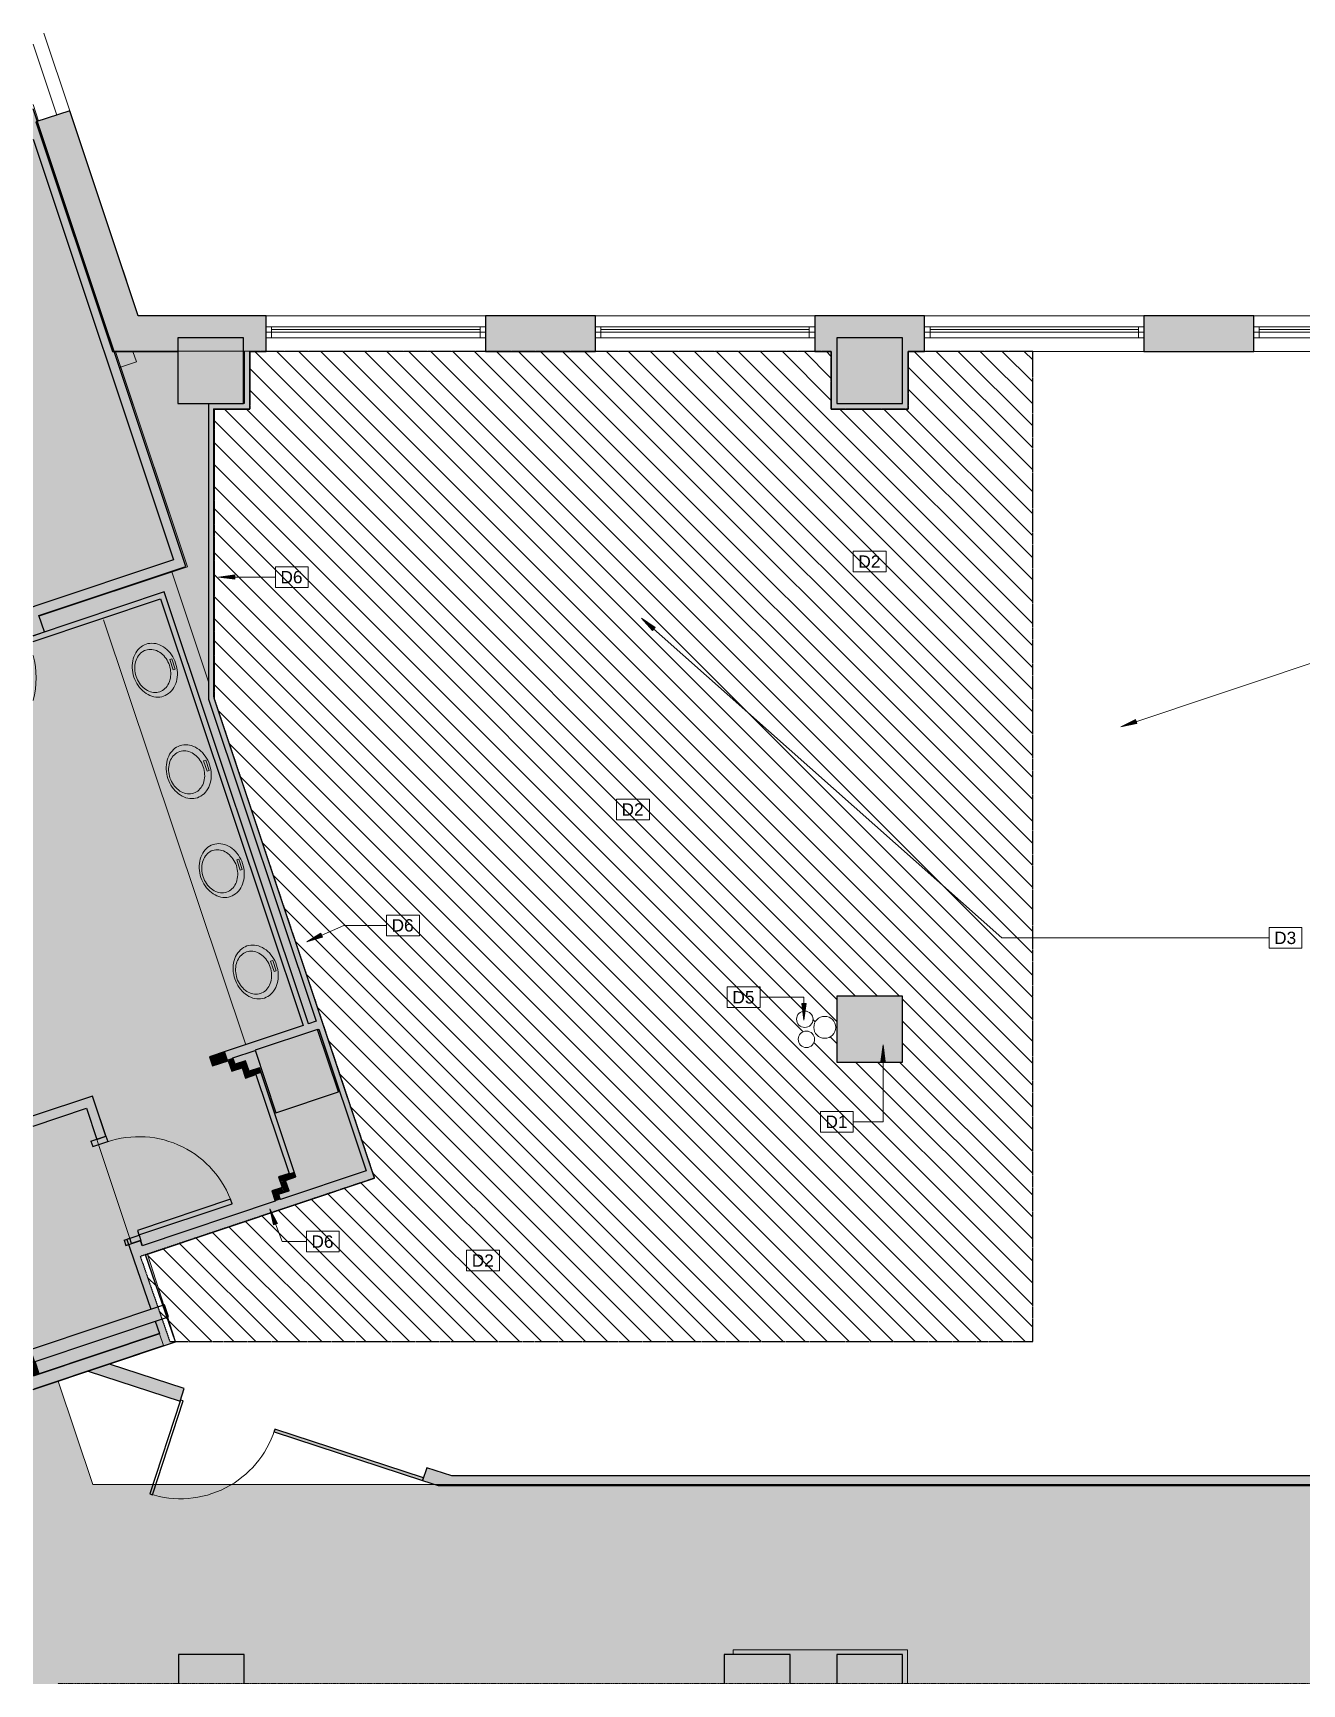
# Model space of a CAD drawing. Header units: inches. Extents: x 628 to 6238, y -345 to 2585.
# Drawn here: x 1026 to 1489, y 821 to 1423 of the extents above; entities that cross this region are included whole.
import ezdxf

# ---------------------------------------------------------------- set-up
doc = ezdxf.new("R2010")
doc.units = ezdxf.units.IN
doc.header["$MEASUREMENT"] = 0
doc.linetypes.add('Dash 1_16_', pattern=[0.125, 0.0625, -0.0625])
doc.linetypes.add('Dash 1_8_', pattern=[0.25, 0.125, -0.125])
for name, color, linetype, lineweight in [('7200-WISCONSIN-AVE-6TH-FLOOR-031418_dwg _2_', 8, 'Continuous', 9), ('A-ANNO-KEYN', 231, 'Continuous', 9), ('A-DETL', 90, 'Continuous', 9), ('A-DETL-GENF', 92, 'Continuous', 9), ('A-DETL-THIN', 151, 'Continuous', 9), ('A-DOOR', 31, 'Continuous', 18), ('A-DOOR-FRAM', 31, 'Continuous', 30), ('A-GLAZ-CURT', 52, 'Continuous', 18), ('A-WALL', 113, 'Continuous', 18), ('A-WALL-PATT', 111, 'Continuous', 18), ('Bb-col', 7, 'Continuous', 9), ('Bb-cor', 7, 'Continuous', 9), ('Bb-fix', 7, 'Continuous', 9), ('Bb-glaz', 7, 'Continuous', 9), ('Bb-mullion', 7, 'Continuous', 9), ('I-WALL', 2, 'Continuous', 18), ('P-SANR-FIXT', 6, 'Continuous', 18), ('Propidex Polylines', 7, 'Continuous', 9), ('S-COLS', 52, 'Continuous', 18)]:
    doc.layers.add(name, color=color, linetype=linetype, lineweight=lineweight)
doc.styles.add('Arial_2', font='arial.ttf', dxfattribs={"height": 4.5})
pattern_1 = [(135, (-1920.583, 0), (-4.006467, -4.006467), [])]

# ---------------------------------------------------------------- blocks, each defined once
blk = doc.blocks.new('7200-WISCONSIN-AVE-6TH-FLOOR-031418_dwg _2_-7392751-Level 06 DEMO')
at = {"layer": 'Bb-col'}
for p, q in [((2983.42, 1307.13), (2984.7, 1303.3)), ((2984.7, 1303.3), (2978.53, 1301.24)), ((2947.99, 1214.4), (2947.01, 1214.08)), ((2951.16, 1204.92), (2949.18, 1210.84)), ((3058.34, 1037.25), (3050.74, 1060)), ((3024, 832.13), (3000, 832.13)), ((3220, 832.13), (3204, 832.13)), ((3264, 832.13), (3240, 832.13)), ((3504, 832.13), (3480, 832.13)), ((3744, 832.13), (3720, 832.13))]:
    blk.add_line(p, q, dxfattribs=at)
at = {"layer": 'Bb-col', "flags": 128}
for points in [[(3720.5, 1288.13), (3720, 1288.13), (3720, 1307.13)], [(3720.5, 1288.13), (3720, 1288.13), (3720, 1307.13)], [(3265.75, 821.43), (3265.75, 833.88), (3202.25, 833.88), (3202.25, 832.12)], [(3745.75, 821.43), (3745.75, 833.88), (3718.25, 833.88), (3718.25, 821.43)]]:
    blk.add_lwpolyline(points, dxfattribs=at)
at = {"layer": 'Bb-cor'}
for p, q in [((2960.41, 1394.9), (2950.94, 1423.21)), ((2947.01, 1419.2), (2955.67, 1393.31)), ((2947.01, 1397.12), (2949.03, 1391.09)), ((2979.82, 1336.82), (2985.4, 1320.13)), ((3112, 1320.13), (3032, 1320.13)), ((3232, 1320.13), (3152, 1320.13)), ((3272, 1320.13), (3352, 1320.13)), ((3392, 1320.13), (3472, 1320.13)), ((3512, 1320.13), (3592, 1320.13)), ((3632, 1320.13), (3712, 1320.13)), ((3752, 1320.13), (3811.7, 1320.13)), ((3032, 1316.13), (3110, 1316.13)), ((3034, 1312.13), (3110, 1312.13)), ((3152, 1316.13), (3230, 1316.13)), ((3154, 1312.13), (3230, 1312.13)), ((3272, 1316.13), (3350, 1316.13)), ((3274, 1312.13), (3350, 1312.13)), ((3392, 1316.13), (3470, 1316.13)), ((3394, 1312.13), (3470, 1312.13)), ((3512, 1316.13), (3590, 1316.13)), ((3514, 1312.13), (3590, 1312.13)), ((3632, 1316.13), (3710, 1316.13)), ((3634, 1312.13), (3710, 1312.13)), ((3752, 1316.13), (3811.7, 1316.13)), ((3754, 1312.13), (3811.7, 1312.13)), ((3032, 1307.13), (3112, 1307.13)), ((3232, 1307.13), (3152, 1307.13)), ((3272, 1307.13), (3311.43, 1307.13)), ((3311.43, 1307.13), (3352, 1307.13)), ((3472, 1307.13), (3392, 1307.13)), ((3512, 1307.13), (3592, 1307.13)), ((3632, 1307.13), (3712, 1307.13)), ((3811.7, 1307.13), (3752, 1307.13)), ((2998.25, 1231.21), (2947.99, 1214.4)), ((2972.76, 1209.36), (3024.55, 1054.43)), ((3013, 1180.77), (3071.49, 1005.8)), ((3045.51, 1061.43), (3011.37, 1050.02)), ((3040.34, 1007.51), (3036.55, 1006.24)), ((3037.81, 1002.45), (3034.02, 1001.18)), ((3040.35, 1001.19), (3039.08, 1004.97)), ((2988.04, 977.89), (2989.05, 974.86)), ((2990, 958), (2947.01, 943.63)), ((3798.5, 833.88), (3800.3, 833.88))]:
    blk.add_line(p, q, dxfattribs=at)
at = {"layer": 'Bb-cor', "flags": 128}
for points in [[(3467.81, 1307.13), (3405.38, 1307.13), (3472, 1307.13)], [(3745.75, 1307.13), (3745.75, 1286.38), (3718.8, 1286.38)], [(2979.01, 1301.4), (3003.32, 1228.68), (2949.26, 1210.61)], [(2951.15, 1204.92), (2994.79, 1219.5), (3047.42, 1062.05)], [(3019.91, 1049.7), (3020.7, 1047.34), (3024.5, 1048.61), (3025.76, 1044.81), (3029.56, 1046.08), (3042.87, 1006.25)], [(2947.01, 1028.51), (2968.69, 1035.75), (2974.24, 1019.16), (2970.92, 1018.05), (2970.29, 1019.94)], [(3068.48, 1008.48), (3037.19, 998.02), (3036.56, 999.91)], [(3035.29, 997.39), (2986.92, 981.22), (2985.65, 985.01), (2982.33, 983.9), (2982.97, 982)], [(3640, 821.43), (3640, 833.88), (3676, 833.88), (3680, 833.88), (3680, 830.38), (3681.8, 830.38)], [(3718.25, 833.88), (3716, 833.88), (3716, 830.38), (3718.25, 830.38)], [(3745.75, 833.88), (3780, 833.88), (3798.5, 833.88), (3798.5, 830.38), (3783.5, 830.38), (3783.5, 821.43)], [(3672.5, 821.43), (3672.5, 830.38), (3643.5, 830.38), (3643.5, 821.43)], [(3680, 830.38), (3676, 830.38), (3676, 821.43)], [(3745.75, 830.38), (3780, 830.38), (3780, 821.43)]]:
    blk.add_lwpolyline(points, dxfattribs=at)
at = {"layer": 'Bb-cor'}
blk.add_arc((2915.12, 1188.13), 33, 345.5395, 14.44066, dxfattribs=at)
at = {"layer": 'Bb-fix', "flags": 128}
for points in [[(2983.82, 1188.42), (2984.13, 1187.61), (2984.49, 1186.82), (2984.9, 1186.06), (2985.36, 1185.33), (2985.87, 1184.65), (2986.42, 1184.02), (2987.01, 1183.44), (2987.63, 1182.92), (2988.29, 1182.46), (2988.96, 1182.07), (2989.65, 1181.74), (2990.36, 1181.48), (2991.08, 1181.29), (2991.79, 1181.18), (2992.51, 1181.14), (2993.21, 1181.18), (2993.91, 1181.29), (2994.58, 1181.48), (2995.23, 1181.73), (2995.85, 1182.06), (2996.43, 1182.46), (2996.98, 1182.92), (2997.49, 1183.44), (2997.95, 1184.02), (2998.36, 1184.65), (2998.71, 1185.33), (2999.02, 1186.05), (2999.26, 1186.81), (2999.44, 1187.6), (2999.56, 1188.42), (2999.62, 1189.25), (2999.62, 1190.1), (2999.56, 1190.96), (2999.43, 1191.81), (2999.24, 1192.66), (2999, 1193.5), (2998.69, 1194.31), (2998.33, 1195.11), (2997.92, 1195.87), (2997.45, 1196.59), (2996.95, 1197.27), (2996.39, 1197.9), (2995.81, 1198.48), (2995.18, 1199), (2994.53, 1199.46), (2993.86, 1199.86), (2993.16, 1200.18), (2992.46, 1200.44), (2991.74, 1200.63), (2991.02, 1200.74), (2990.31, 1200.78), (2989.6, 1200.74), (2988.91, 1200.63), (2988.24, 1200.45), (2987.59, 1200.19), (2986.97, 1199.86), (2986.38, 1199.47), (2985.83, 1199.01), (2985.33, 1198.48), (2984.87, 1197.91), (2984.46, 1197.28), (2984.1, 1196.6), (2983.8, 1195.87), (2983.56, 1195.11), (2983.37, 1194.32), (2983.25, 1193.51), (2983.19, 1192.67), (2983.19, 1191.82), (2983.26, 1190.97), (2983.39, 1190.11), (2983.57, 1189.26)], [(2984.58, 1188.68), (2984.82, 1188.03), (2985.11, 1187.39), (2985.44, 1186.78), (2985.81, 1186.21), (2986.22, 1185.66), (2986.66, 1185.16), (2987.13, 1184.69), (2987.63, 1184.28), (2988.15, 1183.91), (2988.69, 1183.59), (2989.25, 1183.33), (2989.81, 1183.12), (2990.38, 1182.97), (2990.96, 1182.88), (2991.53, 1182.85), (2992.09, 1182.88), (2992.65, 1182.97), (2993.19, 1183.12), (2993.71, 1183.33), (2994.2, 1183.59), (2994.67, 1183.9), (2995.11, 1184.27), (2995.51, 1184.69), (2995.88, 1185.15), (2996.21, 1185.66), (2996.49, 1186.2), (2996.74, 1186.78), (2996.93, 1187.38), (2997.08, 1188.02), (2997.17, 1188.67), (2997.22, 1189.34), (2997.22, 1190.02), (2997.17, 1190.7), (2997.07, 1191.39), (2996.92, 1192.07), (2996.72, 1192.74), (2996.48, 1193.39), (2996.19, 1194.02), (2995.86, 1194.63), (2995.49, 1195.21), (2995.08, 1195.75), (2994.64, 1196.26), (2994.17, 1196.72), (2993.67, 1197.14), (2993.15, 1197.51), (2992.61, 1197.82), (2992.05, 1198.09), (2991.49, 1198.29), (2990.92, 1198.44), (2990.34, 1198.53), (2989.77, 1198.56), (2989.21, 1198.53), (2988.65, 1198.44), (2988.11, 1198.29), (2987.59, 1198.09), (2987.1, 1197.83), (2986.63, 1197.51), (2986.19, 1197.14), (2985.79, 1196.73), (2985.42, 1196.26), (2985.09, 1195.76), (2984.81, 1195.22), (2984.56, 1194.64), (2984.37, 1194.03), (2984.22, 1193.4), (2984.12, 1192.74), (2984.08, 1192.08), (2984.08, 1191.4), (2984.13, 1190.71), (2984.23, 1190.03), (2984.38, 1189.35)], [(2997.6, 1195.14), (2996.84, 1194.89), (2998.11, 1191.09), (2998.87, 1191.35)], [(2996.19, 1151.44), (2996.49, 1150.62), (2996.85, 1149.83), (2997.26, 1149.07), (2997.73, 1148.35), (2998.24, 1147.67), (2998.79, 1147.03), (2999.38, 1146.46), (3000, 1145.93), (3000.65, 1145.47), (3001.32, 1145.08), (3002.02, 1144.75), (3002.72, 1144.49), (3003.44, 1144.31), (3004.16, 1144.19), (3004.87, 1144.16), (3005.58, 1144.19), (3006.27, 1144.3), (3006.94, 1144.49), (3007.59, 1144.75), (3008.21, 1145.07), (3008.8, 1145.47), (3009.35, 1145.93), (3009.85, 1146.45), (3010.31, 1147.03), (3010.72, 1147.66), (3011.08, 1148.34), (3011.38, 1149.06), (3011.62, 1149.82), (3011.81, 1150.61), (3011.93, 1151.43), (3011.99, 1152.26), (3011.99, 1153.11), (3011.92, 1153.97), (3011.8, 1154.82), (3011.61, 1155.67), (3011.36, 1156.51), (3011.05, 1157.33), (3010.69, 1158.12), (3010.28, 1158.88), (3009.82, 1159.6), (3009.31, 1160.28), (3008.76, 1160.91), (3008.17, 1161.49), (3007.55, 1162.01), (3006.9, 1162.47), (3006.22, 1162.87), (3005.53, 1163.2), (3004.82, 1163.45), (3004.11, 1163.64), (3003.39, 1163.75), (3002.67, 1163.79), (3001.97, 1163.75), (3001.28, 1163.64), (3000.6, 1163.46), (2999.95, 1163.2), (2999.33, 1162.87), (2998.75, 1162.48), (2998.2, 1162.02), (2997.69, 1161.5), (2997.23, 1160.92), (2996.82, 1160.29), (2996.47, 1159.61), (2996.17, 1158.89), (2995.92, 1158.13), (2995.74, 1157.34), (2995.62, 1156.52), (2995.56, 1155.68), (2995.56, 1154.83), (2995.62, 1153.98), (2995.75, 1153.12), (2995.94, 1152.27)], [(2996.94, 1151.69), (2997.19, 1151.04), (2997.48, 1150.4), (2997.81, 1149.8), (2998.18, 1149.22), (2998.58, 1148.67), (2999.03, 1148.17), (2999.5, 1147.71), (2999.99, 1147.29), (3000.52, 1146.92), (3001.05, 1146.6), (3001.61, 1146.34), (3002.18, 1146.13), (3002.75, 1145.99), (3003.32, 1145.9), (3003.89, 1145.87), (3004.46, 1145.89), (3005.01, 1145.98), (3005.55, 1146.13), (3006.07, 1146.34), (3006.57, 1146.6), (3007.03, 1146.92), (3007.47, 1147.28), (3007.88, 1147.7), (3008.25, 1148.16), (3008.57, 1148.67), (3008.86, 1149.21), (3009.1, 1149.79), (3009.29, 1150.4), (3009.44, 1151.03), (3009.54, 1151.68), (3009.59, 1152.35), (3009.58, 1153.03), (3009.53, 1153.72), (3009.43, 1154.4), (3009.28, 1155.08), (3009.08, 1155.75), (3008.84, 1156.4), (3008.55, 1157.04), (3008.22, 1157.64), (3007.85, 1158.22), (3007.44, 1158.76), (3007, 1159.27), (3006.53, 1159.73), (3006.03, 1160.15), (3005.51, 1160.52), (3004.97, 1160.84), (3004.42, 1161.1), (3003.85, 1161.3), (3003.28, 1161.45), (3002.71, 1161.54), (3002.14, 1161.57), (3001.57, 1161.54), (3001.02, 1161.45), (3000.48, 1161.31), (2999.96, 1161.1), (2999.46, 1160.84), (2998.99, 1160.52), (2998.55, 1160.16), (2998.15, 1159.74), (2997.78, 1159.28), (2997.45, 1158.77), (2997.17, 1158.23), (2996.93, 1157.65), (2996.73, 1157.04), (2996.59, 1156.41), (2996.49, 1155.76), (2996.44, 1155.09), (2996.44, 1154.41), (2996.49, 1153.72), (2996.6, 1153.04), (2996.75, 1152.36)], [(3009.97, 1158.15), (3009.21, 1157.9), (3010.48, 1154.11), (3011.24, 1154.36)], [(3008.23, 1115.4), (3008.54, 1114.58), (3008.9, 1113.79), (3009.31, 1113.03), (3009.77, 1112.31), (3010.28, 1111.63), (3010.83, 1110.99), (3011.42, 1110.42), (3012.05, 1109.89), (3012.7, 1109.43), (3013.37, 1109.04), (3014.06, 1108.71), (3014.77, 1108.45), (3015.49, 1108.27), (3016.2, 1108.15), (3016.92, 1108.12), (3017.62, 1108.15), (3018.32, 1108.26), (3018.99, 1108.45), (3019.64, 1108.71), (3020.26, 1109.03), (3020.85, 1109.43), (3021.39, 1109.89), (3021.9, 1110.41), (3022.36, 1110.99), (3022.77, 1111.62), (3023.13, 1112.3), (3023.43, 1113.02), (3023.67, 1113.78), (3023.85, 1114.57), (3023.98, 1115.39), (3024.04, 1116.22), (3024.03, 1117.07), (3023.97, 1117.93), (3023.84, 1118.78), (3023.65, 1119.63), (3023.41, 1120.47), (3023.1, 1121.29), (3022.74, 1122.08), (3022.33, 1122.84), (3021.86, 1123.56), (3021.36, 1124.24), (3020.81, 1124.87), (3020.22, 1125.45), (3019.59, 1125.97), (3018.94, 1126.43), (3018.27, 1126.83), (3017.57, 1127.16), (3016.87, 1127.41), (3016.15, 1127.6), (3015.44, 1127.71), (3014.72, 1127.75), (3014.01, 1127.71), (3013.32, 1127.6), (3012.65, 1127.42), (3012, 1127.16), (3011.38, 1126.83), (3010.79, 1126.44), (3010.25, 1125.98), (3009.74, 1125.46), (3009.28, 1124.88), (3008.87, 1124.25), (3008.51, 1123.57), (3008.21, 1122.85), (3007.97, 1122.09), (3007.79, 1121.3), (3007.66, 1120.48), (3007.6, 1119.64), (3007.61, 1118.79), (3007.67, 1117.94), (3007.8, 1117.08), (3007.98, 1116.23)], [(3008.99, 1115.65), (3009.24, 1115), (3009.52, 1114.36), (3009.85, 1113.76), (3010.22, 1113.18), (3010.63, 1112.63), (3011.07, 1112.13), (3011.54, 1111.67), (3012.04, 1111.25), (3012.56, 1110.88), (3013.1, 1110.56), (3013.66, 1110.3), (3014.22, 1110.09), (3014.79, 1109.95), (3015.37, 1109.86), (3015.94, 1109.83), (3016.5, 1109.86), (3017.06, 1109.94), (3017.6, 1110.09), (3018.12, 1110.3), (3018.61, 1110.56), (3019.08, 1110.88), (3019.52, 1111.24), (3019.92, 1111.66), (3020.29, 1112.12), (3020.62, 1112.63), (3020.91, 1113.17), (3021.15, 1113.75), (3021.34, 1114.36), (3021.49, 1114.99), (3021.59, 1115.64), (3021.63, 1116.31), (3021.63, 1116.99), (3021.58, 1117.68), (3021.48, 1118.36), (3021.33, 1119.04), (3021.13, 1119.71), (3020.89, 1120.36), (3020.6, 1121), (3020.27, 1121.6), (3019.9, 1122.18), (3019.49, 1122.72), (3019.05, 1123.23), (3018.58, 1123.69), (3018.08, 1124.11), (3017.56, 1124.48), (3017.02, 1124.8), (3016.46, 1125.06), (3015.9, 1125.26), (3015.33, 1125.41), (3014.75, 1125.5), (3014.18, 1125.53), (3013.62, 1125.5), (3013.06, 1125.41), (3012.52, 1125.27), (3012.01, 1125.06), (3011.51, 1124.8), (3011.04, 1124.48), (3010.6, 1124.12), (3010.2, 1123.7), (3009.83, 1123.24), (3009.5, 1122.73), (3009.22, 1122.19), (3008.98, 1121.61), (3008.78, 1121), (3008.63, 1120.37), (3008.54, 1119.72), (3008.49, 1119.05), (3008.49, 1118.37), (3008.54, 1117.68), (3008.64, 1117), (3008.79, 1116.32)], [(3022.01, 1122.11), (3021.26, 1121.86), (3022.52, 1118.07), (3023.28, 1118.32)], [(3020.6, 1078.41), (3020.9, 1077.59), (3021.26, 1076.8), (3021.68, 1076.04), (3022.14, 1075.32), (3022.65, 1074.64), (3023.2, 1074.01), (3023.79, 1073.43), (3024.41, 1072.91), (3025.06, 1072.45), (3025.74, 1072.05), (3026.43, 1071.72), (3027.14, 1071.46), (3027.85, 1071.28), (3028.57, 1071.17), (3029.28, 1071.13), (3029.99, 1071.16), (3030.68, 1071.28), (3031.35, 1071.46), (3032, 1071.72), (3032.62, 1072.05), (3033.21, 1072.44), (3033.76, 1072.9), (3034.26, 1073.42), (3034.72, 1074), (3035.13, 1074.63), (3035.49, 1075.31), (3035.79, 1076.03), (3036.03, 1076.79), (3036.22, 1077.58), (3036.34, 1078.4), (3036.4, 1079.24), (3036.4, 1080.08), (3036.33, 1080.94), (3036.21, 1081.8), (3036.02, 1082.64), (3035.77, 1083.48), (3035.47, 1084.3), (3035.11, 1085.09), (3034.69, 1085.85), (3034.23, 1086.57), (3033.72, 1087.25), (3033.17, 1087.88), (3032.58, 1088.46), (3031.96, 1088.98), (3031.31, 1089.44), (3030.63, 1089.84), (3029.94, 1090.17), (3029.23, 1090.43), (3028.52, 1090.61), (3027.8, 1090.72), (3027.09, 1090.76), (3026.38, 1090.73), (3025.69, 1090.61), (3025.01, 1090.43), (3024.36, 1090.17), (3023.74, 1089.84), (3023.16, 1089.45), (3022.61, 1088.99), (3022.1, 1088.47), (3021.64, 1087.89), (3021.23, 1087.26), (3020.88, 1086.58), (3020.58, 1085.86), (3020.33, 1085.1), (3020.15, 1084.31), (3020.03, 1083.49), (3019.97, 1082.65), (3019.97, 1081.81), (3020.03, 1080.95), (3020.16, 1080.09), (3020.35, 1079.24)], [(3021.36, 1078.66), (3021.6, 1078.01), (3021.89, 1077.38), (3022.22, 1076.77), (3022.59, 1076.19), (3023, 1075.65), (3023.44, 1075.14), (3023.91, 1074.68), (3024.41, 1074.26), (3024.93, 1073.89), (3025.47, 1073.57), (3026.02, 1073.31), (3026.59, 1073.11), (3027.16, 1072.96), (3027.73, 1072.87), (3028.3, 1072.84), (3028.87, 1072.87), (3029.42, 1072.96), (3029.96, 1073.1), (3030.48, 1073.31), (3030.98, 1073.57), (3031.45, 1073.89), (3031.88, 1074.26), (3032.29, 1074.67), (3032.66, 1075.14), (3032.98, 1075.64), (3033.27, 1076.18), (3033.51, 1076.76), (3033.71, 1077.37), (3033.85, 1078), (3033.95, 1078.65), (3034, 1079.32), (3034, 1080), (3033.94, 1080.69), (3033.84, 1081.37), (3033.69, 1082.05), (3033.49, 1082.72), (3033.25, 1083.37), (3032.96, 1084.01), (3032.63, 1084.61), (3032.26, 1085.19), (3031.85, 1085.74), (3031.41, 1086.24), (3030.94, 1086.71), (3030.44, 1087.12), (3029.92, 1087.49), (3029.38, 1087.81), (3028.83, 1088.07), (3028.26, 1088.28), (3027.69, 1088.43), (3027.12, 1088.52), (3026.55, 1088.55), (3025.98, 1088.52), (3025.43, 1088.43), (3024.89, 1088.28), (3024.37, 1088.07), (3023.87, 1087.81), (3023.4, 1087.49), (3022.97, 1087.13), (3022.56, 1086.71), (3022.19, 1086.25), (3021.87, 1085.74), (3021.58, 1085.2), (3021.34, 1084.62), (3021.15, 1084.01), (3021, 1083.38), (3020.9, 1082.73), (3020.85, 1082.06), (3020.85, 1081.38), (3020.91, 1080.7), (3021.01, 1080.01), (3021.16, 1079.33)], [(3034.38, 1085.12), (3033.62, 1084.87), (3034.89, 1081.08), (3035.65, 1081.33)]]:
    blk.add_lwpolyline(points, close=True, dxfattribs=at)
at = {"layer": 'Bb-glaz'}
for p, q in [((3034, 1315.13), (3110, 1315.13)), ((3034, 1314.13), (3110, 1314.13)), ((3154, 1315.13), (3230, 1315.13)), ((3154, 1314.13), (3230, 1314.13)), ((3274, 1315.13), (3350, 1315.13)), ((3274, 1314.13), (3350, 1314.13)), ((3394, 1315.13), (3470, 1315.13)), ((3394, 1314.13), (3470, 1314.13)), ((3514, 1315.13), (3590, 1315.13)), ((3514, 1314.13), (3590, 1314.13)), ((3634, 1315.13), (3710, 1315.13)), ((3634, 1314.13), (3710, 1314.13)), ((3754, 1315.13), (3811.7, 1315.13)), ((3754, 1314.13), (3811.7, 1314.13))]:
    blk.add_line(p, q, dxfattribs=at)
at = {"layer": 'Bb-mullion'}
for p, q in [((3110, 1312.13), (3112, 1312.13)), ((3230, 1312.13), (3232, 1312.13)), ((3350, 1312.13), (3352, 1312.13)), ((3470, 1312.13), (3472, 1312.13)), ((3590, 1312.13), (3592, 1312.13)), ((3710, 1312.13), (3712, 1312.13))]:
    blk.add_line(p, q, dxfattribs=at)
at = {"layer": 'Bb-mullion', "flags": 128}
for points in [[(3032, 1312.13), (3034, 1312.13), (3034, 1316.13), (3032, 1316.13)], [(3112, 1316.13), (3110, 1316.13), (3110, 1312.13)], [(3152, 1312.13), (3154, 1312.13), (3154, 1316.13), (3152, 1316.13)], [(3232, 1316.13), (3230, 1316.13), (3230, 1312.13)], [(3272, 1312.13), (3274, 1312.13), (3274, 1316.13), (3272, 1316.13)], [(3352, 1316.13), (3350, 1316.13), (3350, 1312.13)], [(3392, 1312.13), (3394, 1312.13), (3394, 1316.13), (3392, 1316.13)], [(3472, 1316.13), (3470, 1316.13), (3470, 1312.13)], [(3512, 1312.13), (3514, 1312.13), (3514, 1316.13), (3512, 1316.13)], [(3592, 1316.13), (3590, 1316.13), (3590, 1312.13)], [(3632, 1312.13), (3634, 1312.13), (3634, 1316.13), (3632, 1316.13)], [(3712, 1316.13), (3710, 1316.13), (3710, 1312.13)], [(3752, 1312.13), (3754, 1312.13), (3754, 1316.13), (3752, 1316.13)]]:
    blk.add_lwpolyline(points, dxfattribs=at)
at = {"layer": 'Propidex Polylines'}
for p, q in [((3112, 1314.13), (3032, 1314.13)), ((3232, 1314.13), (3152, 1314.13)), ((3352, 1314.13), (3272, 1314.13)), ((3472, 1314.13), (3392, 1314.13)), ((3592, 1314.13), (3512, 1314.13)), ((3712, 1314.13), (3632, 1314.13)), ((3811.7, 1314.13), (3752, 1314.13)), ((3013, 1180.77), (3071.49, 1005.8)), ((3071.49, 1005.8), (3013, 1180.77)), ((2982.97, 982), (2970.29, 1019.94)), ((2970.29, 1019.94), (2982.97, 982))]:
    blk.add_line(p, q, dxfattribs=at)
at = {"layer": 'Propidex Polylines', "flags": 128}
for points in [[(2951.16, 1204.92), (2949.26, 1210.61), (2997.63, 1226.78), (3003.32, 1228.68), (2977.09, 1307.13)], [(2977.09, 1307.13), (3003.32, 1228.68), (2997.63, 1226.78), (3011, 1186.77)], [(3011, 1186.77), (2997.63, 1226.78), (2949.26, 1210.61), (2951.16, 1204.92)], [(3676, 821.43), (3676, 833.88), (3640, 833.88), (3640, 821.43)], [(3811.7, 833.88), (3676, 833.88), (3676, 821.43)]]:
    blk.add_lwpolyline(points, dxfattribs=at)
blk = doc.blocks.new('Concrete-Rectangular-Column - 24 x 24-7025868-Level 06 DEMO')
at = {"layer": 'S-COLS', "lineweight": 9}
blk.add_hatch(color=7, dxfattribs=at).paths.add_polyline_path([(12, 1.31), (12, 12), (-12, 12), (-12, 1.31)], flags=0)
at = {"layer": 'S-COLS', "color": 8, "lineweight": 30}
for p, q in [((12, 12), (-12, 12)), ((-12, 12), (-12, 1.31)), ((12, 1.31), (12, 12))]:
    blk.add_line(p, q, dxfattribs=at)
blk = doc.blocks.new('Concrete-Rectangular-Column - 24 x 24-V1-Level 06 DEMO')
at = {"layer": 'S-COLS', "lineweight": 9}
blk.add_hatch(color=7, dxfattribs=at).paths.add_polyline_path([(-12, 7.75), (-12, -12), (12, -12), (12, 12), (-12, 12)], flags=0)
at = {"layer": 'S-COLS', "color": 8, "lineweight": 30}
for p, q in [((12, 12), (-12, 12)), ((-12, 12), (-12, -12)), ((12, -12), (12, 12)), ((-12, -12), (12, -12))]:
    blk.add_line(p, q, dxfattribs=at)
blk = doc.blocks.new('Single Flush - OTJ_SOLIDFLUSH_ALUM-7024947-Level 06 DEMO')
at = {"layer": 'A-DOOR', "color": 8, "lineweight": 30}
for p, q in [((16.15625, 37.5625), (16.15625, 1.75)), ((17.90625, 37.5625), (16.15625, 37.5625)), ((17.90625, 1.75), (17.90625, 37.5625)), ((16.15625, 1.75), (17.90625, 1.75))]:
    blk.add_line(p, q, dxfattribs=at)
at = {"layer": 'A-DOOR', "lineweight": 9}
blk.add_arc((17.90625, 1.75), 35.8125, 90, 180.5, dxfattribs=at)
at = {"layer": 'A-DOOR-FRAM', "color": 8}
for p, q in [((-20, -4), (-20, 1.75)), ((-20, 1.75), (-18, 1.75)), ((-18, -4), (-18, 1.75)), ((18.000004, -4), (18.000004, 1.75)), ((18.000004, 1.75), (20.000004, 1.75)), ((20.000004, -4), (20.000004, 1.75)), ((-20, -4), (-18, -4)), ((18.000004, -4), (20.000004, -4))]:
    blk.add_line(p, q, dxfattribs=at)
blk = doc.blocks.new('Door - Glass Single - Full Rail - Long Handle-7436176-Level 06 DEMO')
at = {"layer": 'A-DOOR', "color": 8, "lineweight": 30}
for p, q in [((17, 38), (17, 2)), ((18, 38), (17, 38)), ((18, 2.4375), (18, 38)), ((17, 2), (18, 2))]:
    blk.add_line(p, q, dxfattribs=at)
at = {"layer": 'A-DOOR', "lineweight": 9}
blk.add_arc((18, 2), 36, 90, 180.5, dxfattribs=at)
blk = doc.blocks.new('System Panel - Glazed-7348313-Level 06 DEMO')
at = {"layer": 'A-GLAZ-CURT', "lineweight": 9}
blk.add_hatch(color=7, dxfattribs=at).paths.add_polyline_path([(28.5, -1.75), (28.5, -0.75), (-28.5, -0.75), (-28.5, -1.75), (23.2, -1.75)], flags=0)
at = {"layer": 'A-GLAZ-CURT', "color": 8, "lineweight": 30}
for p, q in [((28.5, -0.75), (-28.5, -0.75)), ((-28.5, -0.75), (-28.5, -1.75)), ((-28.5, -1.75), (28.5, -1.75)), ((28.5, -1.75), (28.5, -0.75))]:
    blk.add_line(p, q, dxfattribs=at)
blk = doc.blocks.new('Plumbing Fixtures 3 - Plumbing Fixtures 3-7438931-Level 06 DEMO')
at = {"layer": 'P-SANR-FIXT', "lineweight": 9}
for centre, radius, start, end in [((3228.35, 1063.72), 3, 0, 180), ((3515.4, 1063.84), 3, 0, 180), ((3228.35, 1063.72), 3, 180, 0), ((3228.94, 1056.42), 3, 0, 180), ((3235.63, 1060.77), 4, 0, 180), ((3235.63, 1060.77), 4, 180, 0), ((3508.71, 1059.49), 4, 0, 180), ((3508.71, 1059.49), 4, 180, 0), ((3515.4, 1063.84), 3, 180, 0), ((3515.99, 1056.54), 3, 0, 180), ((3228.94, 1056.42), 3, 180, 0), ((3515.99, 1056.54), 3, 180, 0)]:
    blk.add_arc(centre, radius, start, end, dxfattribs=at)
blk = doc.blocks.new('Keynote Tag - Keynote Number - Boxed-135510-Level 06 DEMO')
at = {"layer": 'A-ANNO-KEYN'}
for p, q in [((-0.125, -0.079), (-0.125, 0.078)), ((-0.125, 0.078), (0.125, 0.078)), ((0.125, 0.078), (0.125, -0.079)), ((-0.125, -0.079), (0.125, -0.079))]:
    blk.add_line(p, q, dxfattribs=at)

msp = doc.modelspace()

# ---------------------------------------------------------------- hatches: boundary and pattern name
at = {"layer": 'A-ANNO-KEYN'}
for points in [[(1094, 1224.88), (1100, 1224.09), (1100, 1225.67)], [(1248.27, 1209.95), (1252.23, 1205.38), (1253.28, 1206.56)], [(1422.92, 1170.34), (1428.86, 1171.49), (1428.36, 1172.99)], [(1126.2, 1091.9), (1132, 1093.63), (1131.36, 1095.07)], [(1307.48, 1063.45), (1308.27, 1069.45), (1306.69, 1069.45)], [(1336.29, 1054.37), (1335.5, 1048.37), (1337.08, 1048.37)], [(1112.75, 994.66), (1114.11, 988.77), (1115.59, 989.32)]]:
    msp.add_hatch(color=256, dxfattribs=at).paths.add_polyline_path(points, flags=0)
at = {"layer": 'A-DETL-GENF'}
h = msp.add_hatch(color=254, dxfattribs=at)
h.paths.add_polyline_path([(1079.42, 821.43), (1079.42, 832.12), (1103.42, 832.12), (1103.42, 821.43), (1278.42, 821.43), (1278.42, 832.12), (1302.42, 832.12), (1302.42, 821.43), (1319.42, 821.43), (1319.42, 832.12), (1343.42, 832.12), (1343.42, 821.43), (1559.42, 821.43), (1559.42, 832.12), (1583.42, 832.12), (1583.42, 821.43), (1799.42, 821.43), (1799.42, 832.12), (1823.42, 832.12), (1823.42, 821.43), (1891.12, 821.43), (1891.12, 893.75), (1174.11, 893.75), (1172.97, 894.13), (1048.21, 894.13), (1035.62, 931.81), (1026.43, 928.74), (1026.43, 821.43), (1075.81, 821.43)], flags=0)
h.paths.add_polyline_path([(1823.42, 897.25), (1891.12, 897.25), (1891.12, 1320.13), (1831.42, 1320.13), (1831.42, 1307.13), (1823.92, 1307.13), (1823.92, 1288.13), (1799.92, 1288.13), (1799.92, 1307.13), (1798.21, 1307.13), (1798.21, 897.25), (1823.42, 897.25)], flags=0)
h.paths.add_polyline_path([(1028.71, 934.49), (1072.49, 949.13), (1070.93, 953.62), (1027.2, 939), (1027.63, 937.73)], flags=0)
h.paths.add_polyline_path([(1026.43, 943.62), (1069.42, 957.99), (1060.58, 983.48), (1061.76, 983.88), (1062.38, 982), (1065.62, 983.08), (1066.27, 981.19), (1114.71, 997.38), (1113.44, 1001.17), (1117.23, 1002.44), (1115.97, 1006.23), (1119.76, 1007.5), (1107.71, 1043.54), (1103.91, 1042.29), (1102.65, 1046.07), (1098.86, 1044.8), (1097.59, 1048.59), (1091.9, 1046.69), (1090.79, 1050.01), (1124.93, 1061.42), (1072.94, 1216.96), (1026.43, 1201.42), (1026.43, 1028.5), (1048.11, 1035.74), (1053.02, 1021.05), (1049.7, 1019.94), (1045.9, 1031.31), (1026.43, 1024.8), (1026.43, 944.76)], flags=0)
h.paths.add_polyline_path([(1078.43, 946.12), (1075.53, 955.15), (1075.32, 955.08), (1078.39, 946.21)], flags=0)
h.paths.add_polyline_path([(1073.81, 959.45), (1074.12, 959.56), (1068.16, 978.13), (1067.42, 977.88), (1073.74, 959.63)], flags=0)
h.paths.add_polyline_path([(1116.61, 998.01), (1147.9, 1008.47), (1130.63, 1060.16), (1130.15, 1060), (1137.76, 1037.24), (1115, 1029.63), (1107.39, 1052.39), (1099.33, 1049.7), (1100.12, 1047.33), (1103.91, 1048.6), (1105.18, 1044.8), (1108.98, 1046.07), (1122.29, 1006.24), (1118.5, 1004.97), (1119.76, 1001.17), (1115.97, 999.91), (1116.56, 998.14)], flags=0)
h.paths.add_polyline_path([(1799.42, 1048.13), (1799.42, 1072.13), (1823.42, 1072.13), (1823.42, 1048.13), (1799.42, 1048.13)], flags=0)
h.paths.add_polyline_path([(1126.83, 1062.06), (1129.67, 1063.01), (1090.42, 1180.45), (1090.42, 1288.13), (1079.17, 1288.13), (1079.17, 1307.13), (1055.98, 1307.13), (1082.18, 1228.75), (1028.59, 1210.84), (1030.58, 1204.91), (1074.2, 1219.49), (1126.51, 1063.01)], flags=0)
h.paths.add_polyline_path([(1026.43, 1214.07), (1077.67, 1231.2), (1026.43, 1384.49), (1026.43, 1214.39)], flags=0)
h.paths.add_polyline_path([(1103.17, 1288.13), (1103.42, 1288.13), (1103.42, 1307.13), (1103.17, 1307.13), (1103.17, 1288.38)], flags=0)
h = msp.add_hatch(dxfattribs=at)
h.set_pattern_fill('FP_2', style=0, pattern_type=2)
h.set_pattern_definition(pattern_1)
h.paths.add_polyline_path([(1078.73, 946.21), (1390.84, 946.21), (1390.84, 1307.13), (1345.42, 1307.13), (1345.42, 1286.13), (1317.42, 1286.13), (1317.42, 1307.13), (1105.42, 1307.13), (1105.42, 1286.13), (1092.42, 1286.13), (1092.42, 1180.77), (1150.9, 1005.78), (1068.16, 978.13), (1074.12, 959.56), (1074.34, 959.63), (1075.81, 955.25), (1075.53, 955.15), (1078.4, 946.21), (1078.7, 946.21)], flags=0)
h.paths.add_polyline_path([(1319.42, 1048.13), (1319.42, 1072.13), (1343.42, 1072.13), (1343.42, 1048.13), (1323.67, 1048.13)], flags=0)
h.paths.add_polyline_path([(1308.36, 1053.42), (1307.58, 1053.52), (1306.86, 1053.82), (1306.23, 1054.3), (1305.76, 1054.92), (1305.46, 1055.64), (1305.37, 1056.5), (1305.46, 1057.2), (1305.76, 1057.92), (1306.27, 1058.57), (1306.86, 1059.02), (1307.58, 1059.32), (1308.36, 1059.42), (1309.13, 1059.32), (1309.86, 1059.02), (1310.48, 1058.54), (1310.95, 1057.92), (1311.25, 1057.2), (1311.36, 1056.42), (1311.25, 1055.64), (1310.95, 1054.92), (1310.48, 1054.3), (1309.86, 1053.82), (1309.13, 1053.52)], flags=0)
h.paths.add_polyline_path([(1315.05, 1056.77), (1314.01, 1056.91), (1313.05, 1057.31), (1312.22, 1057.94), (1311.58, 1058.77), (1311.18, 1059.73), (1311.05, 1060.77), (1311.18, 1061.81), (1311.58, 1062.77), (1312.22, 1063.6), (1313.05, 1064.23), (1314.01, 1064.63), (1315.05, 1064.77), (1316.08, 1064.63), (1317.05, 1064.23), (1317.88, 1063.6), (1318.51, 1062.77), (1318.91, 1061.81), (1319.05, 1060.77), (1318.91, 1059.73), (1318.51, 1058.77), (1317.88, 1057.94), (1317.05, 1057.31), (1316.08, 1056.91)], flags=0)
h.paths.add_polyline_path([(1307.77, 1060.72), (1306.99, 1060.83), (1306.23, 1061.15), (1305.65, 1061.6), (1305.17, 1062.22), (1304.87, 1062.95), (1304.77, 1063.72), (1304.87, 1064.5), (1305.17, 1065.22), (1305.65, 1065.85), (1306.27, 1066.32), (1306.99, 1066.62), (1307.77, 1066.72), (1308.54, 1066.62), (1309.27, 1066.32), (1309.89, 1065.85), (1310.37, 1065.22), (1310.67, 1064.5), (1310.77, 1063.72), (1310.67, 1062.95), (1310.37, 1062.22), (1309.89, 1061.6), (1309.27, 1061.13), (1308.54, 1060.83), (1308.36, 1060.8)], flags=0)
h = msp.add_hatch(dxfattribs=at)
h.set_pattern_fill('FP_2', style=0, pattern_type=2)
h.set_pattern_definition(pattern_1)
h.paths.add_polyline_path([(1078.24, 946.21), (1078.39, 946.21), (1075.32, 955.08), (1075.81, 955.25), (1074.34, 959.63), (1073.81, 959.45), (1067.42, 977.88), (1065.54, 977.25), (1076.3, 946.21), (1078.24, 946.21)], flags=0)
h.paths.add_polyline_path([(1150.9, 1005.78), (1150.91, 1005.79), (1137.76, 1045.13), (1150.9, 1005.79)], flags=0)
at = {"layer": 'A-WALL-PATT', "lineweight": 9}
for points in [[(1077.67, 1231.2), (1080.99, 1232.31), (1026.43, 1395.53), (1026.43, 1384.49)], [(1064.81, 1320.13), (1039.82, 1394.9), (1027.97, 1390.93), (1051.63, 1320.13)], [(1079.17, 1307.13), (1079.17, 1312.13), (1103.17, 1312.13), (1103.17, 1307.13), (1111.42, 1307.13), (1111.42, 1320.13), (1051.63, 1320.13), (1055.98, 1307.13), (1064.81, 1307.13)], [(1231.42, 1307.13), (1231.42, 1320.13), (1191.42, 1320.13), (1191.42, 1307.13)], [(1343.42, 1307.13), (1351.42, 1307.13), (1351.42, 1320.13), (1311.42, 1320.13), (1311.42, 1307.13), (1319.42, 1307.13), (1319.42, 1312.13), (1343.42, 1312.13), (1343.42, 1307.13)], [(1458.77, 1307.13), (1471.42, 1307.13), (1471.42, 1320.13), (1431.42, 1320.13), (1431.42, 1307.13)], [(1103.42, 1286.13), (1105.42, 1286.13), (1105.42, 1307.13), (1103.42, 1307.13), (1103.42, 1288.13)], [(1319.42, 1288.13), (1319.42, 1288.13), (1319.42, 1307.13), (1317.42, 1307.13), (1317.42, 1288.13)], [(1345.42, 1286.13), (1345.42, 1307.13), (1343.42, 1307.13), (1343.42, 1286.13)], [(1090.42, 1180.45), (1092.42, 1180.77), (1092.42, 1288.13), (1090.42, 1288.13), (1090.42, 1180.77)], [(1092.42, 1286.13), (1103.42, 1286.13), (1103.42, 1288.13), (1092.42, 1288.13), (1092.42, 1286.13)], [(1317.42, 1286.13), (1343.42, 1286.13), (1343.42, 1288.13), (1317.42, 1288.13), (1317.42, 1286.13)], [(1028.59, 1210.84), (1082.18, 1228.75), (1080.99, 1232.31), (1027.4, 1214.39)], [(1026.43, 1201.42), (1074.84, 1217.6), (1074.2, 1219.49), (1026.43, 1203.52), (1026.43, 1202.07)], [(1124.93, 1061.42), (1126.83, 1062.06), (1074.84, 1217.6), (1072.94, 1216.96), (1107.39, 1113.9)], [(1026.43, 1203.52), (1030.58, 1204.91), (1027.4, 1214.39), (1026.43, 1214.07), (1026.43, 1209.97)], [(1149.01, 1005.15), (1150.89, 1005.8), (1092.42, 1180.77), (1090.42, 1180.45), (1148.8, 1005.78)], [(1097.43, 1049.07), (1130.63, 1060.16), (1129.67, 1063.01), (1096.48, 1051.91), (1097.22, 1049.7)], [(1091.9, 1046.69), (1097.59, 1048.59), (1096.48, 1051.91), (1090.79, 1050.01), (1091.76, 1047.1)], [(1098.86, 1044.8), (1100.75, 1045.43), (1099.33, 1049.7), (1097.43, 1049.07), (1098.09, 1047.1)], [(1100.75, 1045.43), (1104.55, 1046.7), (1103.91, 1048.6), (1100.12, 1047.33), (1100.54, 1046.07)], [(1103.92, 1042.27), (1105.82, 1042.91), (1104.55, 1046.7), (1102.65, 1046.07)], [(1105.82, 1042.91), (1109.61, 1044.17), (1108.98, 1046.07), (1105.18, 1044.8), (1105.6, 1043.54)], [(1119.76, 1007.5), (1121.66, 1008.13), (1109.61, 1044.17), (1107.71, 1043.54), (1112.36, 1029.63)], [(1026.43, 1024.8), (1049.22, 1032.42), (1048.11, 1035.74), (1026.43, 1028.5), (1026.43, 1026.67)], [(1049.7, 1019.94), (1053.02, 1021.05), (1049.22, 1032.42), (1045.9, 1031.31), (1048.11, 1024.7)], [(1067.42, 977.88), (1149.01, 1005.15), (1147.9, 1008.47), (1066.27, 981.19)], [(1116.6, 1004.34), (1122.29, 1006.24), (1121.66, 1008.13), (1115.97, 1006.23), (1116.39, 1004.97)], [(1114.07, 999.27), (1117.87, 1000.54), (1117.23, 1002.44), (1113.44, 1001.17), (1113.86, 999.91)], [(1114.71, 997.38), (1116.61, 998.01), (1115.97, 999.91), (1114.07, 999.27), (1114.64, 997.58)], [(1117.87, 1000.54), (1119.76, 1001.19), (1118.5, 1004.97), (1116.61, 1004.32), (1117.66, 1001.18)], [(1027.2, 939), (1073.45, 954.46), (1071.93, 958.83), (1026.43, 943.62), (1026.43, 941.31)], [(1026.43, 928.74), (1074.04, 944.66), (1072.53, 949.03), (1026.43, 933.62), (1026.43, 928.78)], [(1028.74, 934.39), (1072.53, 949.03), (1072.49, 949.13), (1028.71, 934.49)], [(1026.43, 938.74), (1027.2, 939), (1026.43, 941.31), (1026.43, 939)], [(1026.43, 933.62), (1028.74, 934.39), (1027.2, 939), (1026.43, 938.74), (1026.43, 934.49)], [(1823.42, 893.75), (1891.12, 893.75), (1891.12, 897.25), (1179.1, 897.25), (1174.11, 893.75), (1799.42, 893.75)]]:
    msp.add_hatch(color=7, dxfattribs=at).paths.add_polyline_path(points, flags=0)
h = msp.add_hatch(color=7, dxfattribs=at)
h.paths.add_polyline_path([(1074.04, 944.66), (1078.43, 946.12), (1078.39, 946.21), (1076.3, 946.21), (1073.45, 954.46), (1070.93, 953.62), (1074, 944.76)], flags=0)
h.paths.add_polyline_path([(1069.42, 957.99), (1071.93, 958.83), (1065.54, 977.25), (1067.42, 977.88), (1065.62, 983.08), (1062.38, 982), (1061.76, 983.88), (1060.58, 983.48), (1068.85, 959.63)], flags=0)
h = msp.add_hatch(color=7, dxfattribs=at)
h.paths.add_polyline_path([(1174.11, 893.75), (1179.1, 897.25), (1169.97, 900.24), (1168.45, 895.61), (1169.97, 895.11)], flags=0)
h.paths.add_polyline_path([(1080.06, 924.51), (1081.57, 929.14), (1054.3, 938.06), (1046.54, 935.46), (1079.42, 924.72)], flags=0)

# ---------------------------------------------------------------- linework, layer by layer
at = {"layer": 'A-ANNO-KEYN'}
for p, q in [((1100, 1225.67), (1094, 1224.88)), ((1094, 1224.88), (1100, 1224.09)), ((1094, 1224.88), (1114.78, 1224.88)), ((1100, 1224.09), (1100, 1225.67)), ((1248.27, 1209.95), (1252.23, 1205.38)), ((1253.28, 1206.56), (1248.27, 1209.95)), ((1248.27, 1209.95), (1379.58, 1093.38)), ((1252.23, 1205.38), (1253.28, 1206.56)), ((1422.92, 1170.34), (1533.88, 1207.34)), ((1428.36, 1172.99), (1422.92, 1170.34)), ((1422.92, 1170.34), (1428.86, 1171.49)), ((1428.86, 1171.49), (1428.36, 1172.99)), ((1126.2, 1091.9), (1139.71, 1097.95)), ((1139.71, 1097.95), (1155.29, 1097.95)), ((1131.36, 1095.07), (1126.2, 1091.9)), ((1126.2, 1091.9), (1132, 1093.63)), ((1132, 1093.63), (1131.36, 1095.07)), ((1379.58, 1093.38), (1477.01, 1093.38)), ((1307.48, 1071.72), (1291.53, 1071.72)), ((1307.48, 1063.45), (1307.48, 1071.72)), ((1308.27, 1069.45), (1306.69, 1069.45)), ((1306.69, 1069.45), (1307.48, 1063.45)), ((1307.48, 1063.45), (1308.27, 1069.45)), ((1336.29, 1054.37), (1335.5, 1048.37)), ((1337.08, 1048.37), (1336.29, 1054.37)), ((1336.29, 1054.37), (1336.29, 1026.36)), ((1335.5, 1048.37), (1337.08, 1048.37)), ((1336.29, 1026.36), (1325.44, 1026.36)), ((1112.75, 994.66), (1114.11, 988.77)), ((1115.59, 989.32), (1112.75, 994.66)), ((1112.75, 994.66), (1117.22, 982.68)), ((1114.11, 988.77), (1115.59, 989.32)), ((1117.22, 982.68), (1126.08, 982.68))]:
    msp.add_line(p, q, dxfattribs=at)
at = {"layer": 'A-DETL', "linetype": 'Dash 1_8_', "lineweight": 30}
for p, q in [((1317.42, 1307.13), (1105.42, 1307.13)), ((1105.42, 1307.13), (1105.42, 1286.13)), ((1317.42, 1286.13), (1317.42, 1307.13)), ((1390.84, 1307.13), (1345.42, 1307.13)), ((1345.42, 1307.13), (1345.42, 1286.13)), ((1390.84, 946.21), (1390.84, 1307.13)), ((1105.42, 1286.13), (1092.42, 1286.13)), ((1092.42, 1286.13), (1092.42, 1180.77)), ((1345.42, 1286.13), (1317.42, 1286.13)), ((1092.42, 1180.77), (1150.9, 1005.78)), ((1150.9, 1005.78), (1065.54, 977.25)), ((1065.54, 977.25), (1076.3, 946.21)), ((1076.3, 946.21), (1390.84, 946.21))]:
    msp.add_line(p, q, dxfattribs=at)
at = {"layer": 'A-DETL', "linetype": 'Dash 1_16_'}
msp.add_line((1891.12, 821.62), (1035.35, 821.62), dxfattribs=at)
at = {"layer": 'A-DETL-THIN'}
for p, q in [((1055.94, 1307.24), (1026.43, 1395.53)), ((1105.42, 1307.24), (1055.94, 1307.24)), ((1105.42, 1307.13), (1105.42, 1307.24)), ((1105.42, 1286.24), (1105.42, 1307.13)), ((1092.26, 1181.24), (1092.26, 1286.24)), ((1092.26, 1286.24), (1105.42, 1286.24)), ((1092.42, 1180.77), (1092.26, 1181.24)), ((1150.91, 1005.79), (1092.42, 1180.77)), ((1319.42, 1048.13), (1319.42, 1072.13)), ((1319.42, 1072.13), (1343.42, 1072.13)), ((1343.42, 1072.13), (1343.42, 1048.13)), ((1343.42, 1048.13), (1319.42, 1048.13)), ((1068.16, 978.13), (1150.9, 1005.78)), ((1078.4, 946.21), (1068.16, 978.13)), ((1035.62, 931.81), (1078.43, 946.12)), ((1078.43, 946.12), (1078.4, 946.21)), ((1048.21, 894.13), (1035.62, 931.81)), ((1798.21, 894.13), (1048.21, 894.13))]:
    msp.add_line(p, q, dxfattribs=at)
for centre, radius, start, end in [((1307.77, 1063.72), 3, 0, 180), ((1307.77, 1063.72), 3, 180, 0), ((1308.36, 1056.42), 3, 0, 180), ((1315.05, 1060.77), 4, 0, 180), ((1315.05, 1060.77), 4, 180, 0), ((1308.36, 1056.42), 3, 180, 0)]:
    msp.add_arc(centre, radius, start, end, dxfattribs=at)
at = {"layer": 'A-WALL', "color": 8, "lineweight": 30}
for p, q in [((1039.82, 1394.9), (1027.5, 1390.78)), ((1027.5, 1390.78), (1055.45, 1307.13)), ((1064.81, 1320.13), (1039.82, 1394.9)), ((1111.42, 1320.13), (1064.81, 1320.13)), ((1111.42, 1307.13), (1111.42, 1320.13)), ((1231.42, 1320.13), (1191.42, 1320.13)), ((1191.42, 1320.13), (1191.42, 1307.13)), ((1231.42, 1307.13), (1231.42, 1320.13)), ((1351.42, 1320.13), (1311.42, 1320.13)), ((1311.42, 1320.13), (1311.42, 1307.13)), ((1351.42, 1307.13), (1351.42, 1320.13)), ((1471.42, 1320.13), (1431.42, 1320.13)), ((1431.42, 1320.13), (1431.42, 1307.13)), ((1471.42, 1307.13), (1471.42, 1320.13)), ((1055.45, 1307.13), (1079.17, 1307.13)), ((1103.17, 1307.13), (1103.42, 1307.13)), ((1105.42, 1307.13), (1111.42, 1307.13)), ((1191.42, 1307.13), (1231.42, 1307.13)), ((1311.42, 1307.13), (1317.42, 1307.13)), ((1345.42, 1307.13), (1351.42, 1307.13)), ((1431.42, 1307.13), (1471.42, 1307.13)), ((1027.4, 1214.39), (1026.43, 1214.07)), ((1030.58, 1204.91), (1028.59, 1210.84)), ((1026.43, 1203.52), (1030.58, 1204.91)), ((1124.93, 1061.42), (1096.48, 1051.91)), ((1129.67, 1063.01), (1126.83, 1062.06)), ((1130.15, 1060), (1130.63, 1060.16)), ((1099.33, 1049.7), (1107.39, 1052.39))]:
    msp.add_line(p, q, dxfattribs=at)
at = {"layer": 'A-WALL', "color": 55}
msp.add_line((1074, 944.76), (1072.53, 949.03), dxfattribs=at)
at = {"layer": 'I-WALL', "color": 8, "lineweight": 30}
for p, q in [((1082.18, 1228.75), (1026.43, 1395.53)), ((1026.43, 1384.49), (1077.67, 1231.2)), ((1103.42, 1307.13), (1103.42, 1288.13)), ((1105.42, 1286.13), (1105.42, 1307.13)), ((1317.42, 1307.13), (1317.42, 1286.13)), ((1345.42, 1286.13), (1345.42, 1307.13)), ((1090.42, 1288.13), (1090.42, 1180.45)), ((1103.42, 1288.13), (1103.17, 1288.13)), ((1092.42, 1180.77), (1092.42, 1286.13)), ((1092.42, 1286.13), (1105.42, 1286.13)), ((1317.42, 1286.13), (1345.42, 1286.13)), ((1077.67, 1231.2), (1027.4, 1214.39)), ((1028.59, 1210.84), (1082.18, 1228.75)), ((1074.2, 1219.49), (1026.43, 1203.52)), ((1026.43, 1201.42), (1072.94, 1216.96)), ((1072.94, 1216.96), (1124.93, 1061.42)), ((1126.83, 1062.06), (1074.2, 1219.49)), ((1090.42, 1180.45), (1129.67, 1063.01)), ((1150.91, 1005.79), (1092.42, 1180.77)), ((1130.63, 1060.16), (1147.9, 1008.47)), ((1096.48, 1051.91), (1090.79, 1050.01)), ((1090.79, 1050.01), (1091.9, 1046.69)), ((1091.9, 1046.69), (1097.59, 1048.59)), ((1097.59, 1048.59), (1098.86, 1044.8)), ((1100.12, 1047.33), (1099.33, 1049.7)), ((1103.91, 1048.6), (1100.12, 1047.33)), ((1105.18, 1044.8), (1103.91, 1048.6)), ((1098.86, 1044.8), (1102.65, 1046.07)), ((1102.65, 1046.07), (1103.92, 1042.27)), ((1103.92, 1042.27), (1107.71, 1043.54)), ((1108.98, 1046.07), (1105.18, 1044.8)), ((1107.71, 1043.54), (1119.76, 1007.5)), ((1122.29, 1006.24), (1108.98, 1046.07)), ((1048.11, 1035.74), (1026.43, 1028.5)), ((1053.02, 1021.05), (1048.11, 1035.74)), ((1026.43, 1024.8), (1045.9, 1031.31)), ((1045.9, 1031.31), (1049.7, 1019.94)), ((1049.7, 1019.94), (1053.02, 1021.05)), ((1067.42, 977.88), (1150.9, 1005.78)), ((1119.76, 1007.5), (1115.97, 1006.23)), ((1115.97, 1006.23), (1117.23, 1002.44)), ((1147.9, 1008.47), (1116.61, 998.01)), ((1118.5, 1004.97), (1122.29, 1006.24)), ((1117.23, 1002.44), (1113.44, 1001.17)), ((1113.44, 1001.17), (1114.71, 997.38)), ((1115.97, 999.91), (1119.77, 1001.18)), ((1116.61, 998.01), (1115.97, 999.91)), ((1119.77, 1001.18), (1118.5, 1004.97)), ((1114.71, 997.38), (1066.27, 981.19)), ((1061.76, 983.88), (1060.58, 983.48)), ((1060.58, 983.48), (1069.42, 957.99)), ((1062.38, 982), (1061.76, 983.88)), ((1065.62, 983.08), (1062.38, 982)), ((1066.27, 981.19), (1065.62, 983.08)), ((1078.43, 946.12), (1067.42, 977.88)), ((1074.34, 959.63), (1026.43, 943.62)), ((1075.81, 955.25), (1074.34, 959.63)), ((1026.43, 938.74), (1075.81, 955.25)), ((1070.93, 953.62), (1072.49, 949.13)), ((1072.53, 949.03), (1026.43, 933.62)), ((1026.43, 928.74), (1078.43, 946.12)), ((1072.49, 949.13), (1028.71, 934.49)), ((1028.71, 934.49), (1027.2, 939)), ((1030.17, 930.11), (1074, 944.76)), ((1046.54, 935.46), (1080.06, 924.51)), ((1081.57, 929.14), (1054.3, 938.06)), ((1026.86, 929), (1030.17, 930.11)), ((1080.06, 924.51), (1081.57, 929.14)), ((1169.97, 900.24), (1168.45, 895.61)), ((1179.1, 897.25), (1169.97, 900.24)), ((1794.71, 897.25), (1179.1, 897.25)), ((1168.45, 895.61), (1174.11, 893.75)), ((1174.11, 893.75), (1891.12, 893.75))]:
    msp.add_line(p, q, dxfattribs=at)

# ---------------------------------------------------------------- block references
at = {"layer": '7200-WISCONSIN-AVE-6TH-FLOOR-031418_dwg _2_', "color": 7}
msp.add_blockref('7200-WISCONSIN-AVE-6TH-FLOOR-031418_dwg _2_-7392751-Level 06 DEMO', (-1920.58, 0), dxfattribs=at)
at = {"layer": 'A-ANNO-KEYN', "xscale": 47.99999999999997, "yscale": 47.99999999999997, "zscale": 47.99999999999997}
for p in [(1331.44, 1230.56), (1120.78, 1224.91), (1245.11, 1140.22), (1161.29, 1097.97), (1483.01, 1093.41), (1285.53, 1071.74), (1319.44, 1026.39), (1132.08, 982.71), (1190.51, 975.8)]:
    msp.add_blockref('Keynote Tag - Keynote Number - Boxed-135510-Level 06 DEMO', p, dxfattribs=at)
at = {"layer": 'A-DOOR'}
for name, p, rotation in [('Single Flush - OTJ_SOLIDFLUSH_ALUM-7024947-Level 06 DEMO', (1057.7, 1001.53), 288.4833333333336), ('Door - Glass Single - Full Rail - Long Handle-7436176-Level 06 DEMO', (1097.92, 921.23), 161.8940278429806)]:
    msp.add_blockref(name, p, dxfattribs=dict(at, rotation=rotation))
at = {"layer": 'A-GLAZ-CURT', "lineweight": 9, "rotation": 341.8940278429806}
msp.add_blockref('System Panel - Glazed-7348313-Level 06 DEMO', (1141.91, 906.13), dxfattribs=at)
at = {"layer": 'P-SANR-FIXT', "lineweight": 9}
msp.add_blockref('Plumbing Fixtures 3 - Plumbing Fixtures 3-7438931-Level 06 DEMO', (-1920.58, 0), dxfattribs=at)
at = {"layer": 'S-COLS', "lineweight": 9}
for p, rotation in [((1091.17, 1300.13), 89.99999999999385), ((1331.42, 1300.13), 89.99999999999385), ((1331.42, 1060.13), 89.99999999999385), ((1122.57, 1044.82), 18.4833333333335)]:
    msp.add_blockref('Concrete-Rectangular-Column - 24 x 24-V1-Level 06 DEMO', p, dxfattribs=dict(at, rotation=rotation))
for p in [(1091.42, 820.12), (1290.42, 820.12), (1331.42, 820.12)]:
    msp.add_blockref('Concrete-Rectangular-Column - 24 x 24-7025868-Level 06 DEMO', p, dxfattribs=at)

# ---------------------------------------------------------------- texts
at = {"layer": 'A-ANNO-KEYN', "char_height": 4.5, "width": 9.8475, "attachment_point": 1, "style": 'Arial_2'}
for s, insert in [('D2', (1327.3, 1232.78)), ('D6', (1116.63, 1227.13)), ('D2', (1240.97, 1142.44)), ('D6', (1157.15, 1100.2)), ('D3', (1478.87, 1095.64)), ('D5', (1281.38, 1073.97)), ('D1', (1315.3, 1028.61)), ('D6', (1127.93, 984.93)), ('D2', (1186.37, 978.02))]:
    msp.add_mtext(s, dxfattribs=dict(at, insert=insert))

doc.saveas('drawing.dxf')
